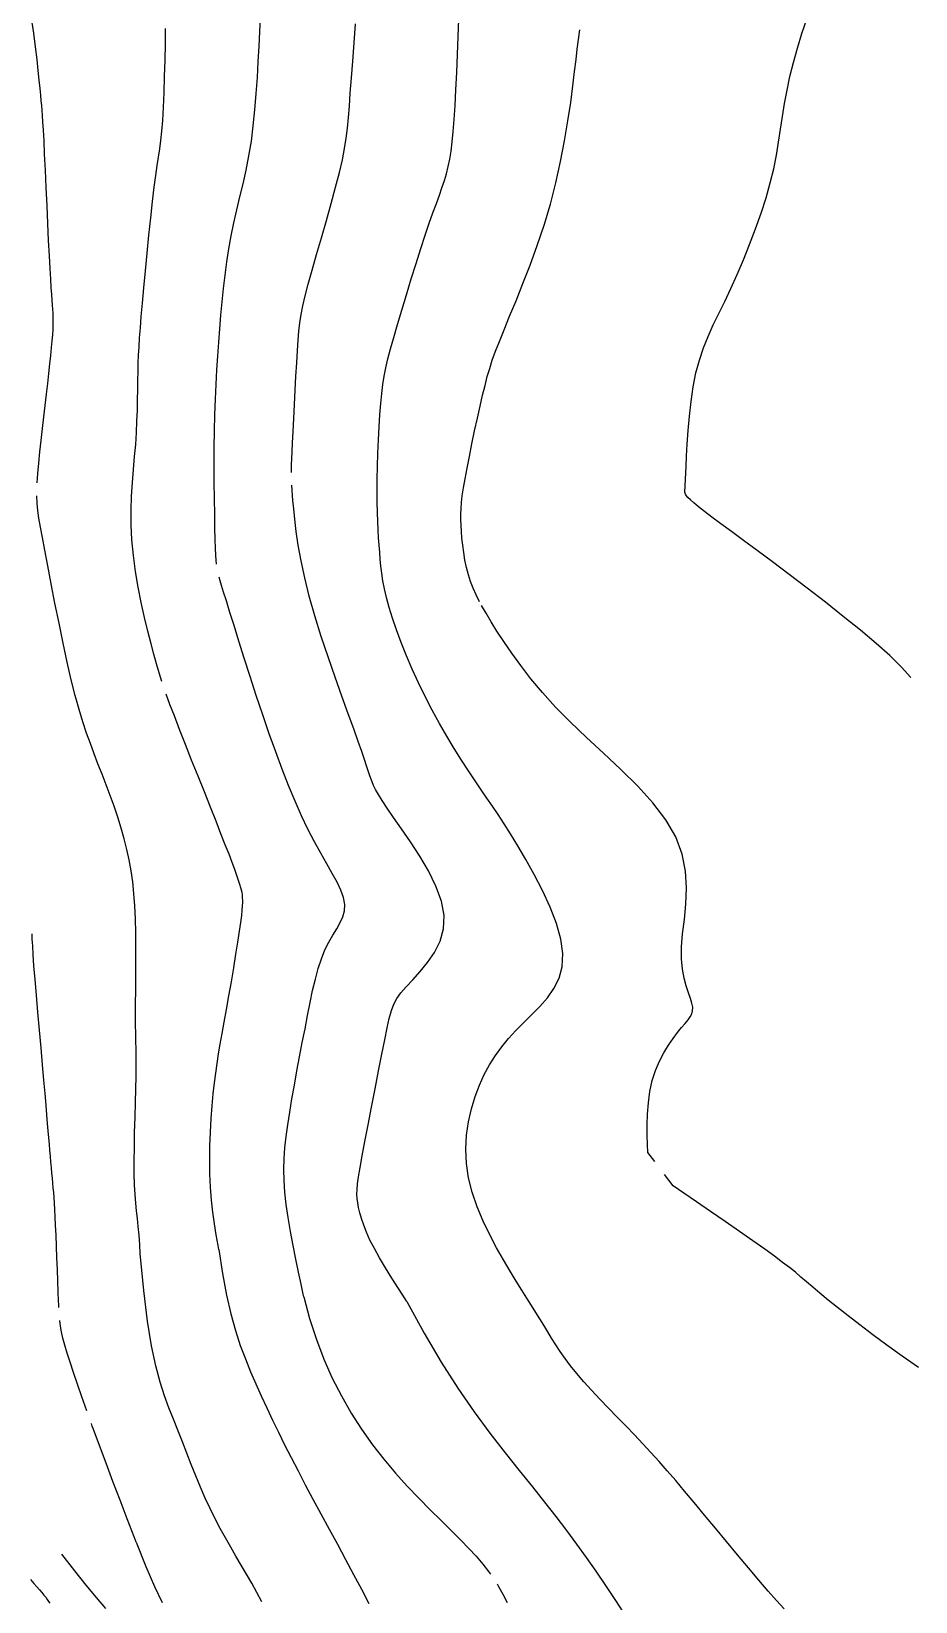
# Model space of a CAD drawing. Header units: millimetres. Extents: x 2235526 to 2245569, y 371981 to 382303.
# Drawn here: x 2243052.9 to 2243173.8, y 379456.8 to 379671.3 of the extents above; entities that cross this region are included whole.
import ezdxf

# ---------------------------------------------------------------- set-up
doc = ezdxf.new("R2010")
doc.units = ezdxf.units.MM
doc.linetypes.add('CONTI', pattern=[0])
for name, color, linetype, transparency in [('153', 10, 'CONTI', 0.7), ('155', 10, 'CONTI', 0.7), ('157', 10, 'CONTI', 0.7), ('159', 10, 'CONTI', 0.7), ('161', 10, 'CONTI', 0.7), ('163', 10, 'CONTI', 0.7), ('165', 10, 'CONTI', 0.7), ('167', 10, 'CONTI', 0.7), ('169', 10, 'CONTI', 0.7), ('171', 10, 'CONTI', 0.7)]:
    doc.layers.add(name, color=color, linetype=linetype, transparency=transparency)

msp = doc.modelspace()

# ---------------------------------------------------------------- linework, layer by layer
at = {"layer": '153'}
msp.add_lwpolyline([(2243052.84, 379459.83), (2243053.3, 379459.32), (2243053.71, 379458.86), (2243054.07, 379458.44), (2243054.39, 379458.06), (2243054.66, 379457.72), (2243054.9, 379457.41), (2243055.1, 379457.13), (2243055.28, 379456.86), (2243055.46, 379456.59)], dxfattribs=at)
at = {"layer": '155'}
msp.add_lwpolyline([(2243057.04, 379463.31), (2243058.82, 379461.05), (2243060.4, 379459.08), (2243061.82, 379457.37), (2243063.07, 379455.9)], dxfattribs=at)
at = {"layer": '157', "elevation": 157}
for points in [[(2243056.7, 379496.99), (2243056.69, 379497.41), (2243056.67, 379497.87), (2243056.62, 379499.16), (2243056.56, 379500.62), (2243056.5, 379502.18), (2243056.44, 379503.79), (2243056.38, 379505.38), (2243056.32, 379506.88), (2243056.26, 379508.24), (2243056.21, 379509.41), (2243056.15, 379510.41), (2243056.1, 379511.26), (2243056.05, 379512.02), (2243056, 379512.7), (2243055.94, 379513.35), (2243055.88, 379513.99), (2243055.82, 379514.67), (2243055.76, 379515.38), (2243055.69, 379516.12), (2243055.62, 379516.88), (2243055.55, 379517.67), (2243055.48, 379518.49), (2243055.41, 379519.33), (2243055.33, 379520.2), (2243055.26, 379521.12), (2243055.17, 379522.15), (2243055.07, 379523.32), (2243054.95, 379524.67), (2243054.81, 379526.24), (2243054.65, 379528.07), (2243054.47, 379530.18), (2243054.26, 379532.49), (2243054.05, 379534.91), (2243053.83, 379537.34), (2243053.63, 379539.67), (2243053.45, 379541.83), (2243053.3, 379543.69), (2243053.19, 379545.23), (2243053.12, 379546.43), (2243053.07, 379547.35), (2243053.04, 379548.07)], [(2243060.51, 379482.9), (2243059.83, 379484.81), (2243059.23, 379486.55), (2243058.69, 379488.13), (2243058.23, 379489.54), (2243057.84, 379490.78), (2243057.52, 379491.86), (2243057.25, 379492.83), (2243057.06, 379493.67), (2243056.92, 379494.45), (2243056.82, 379495.23)], [(2243067.27, 379464.93), (2243066.98, 379465.67), (2243066.03, 379468.15), (2243065.07, 379470.68), (2243064.1, 379473.23), (2243063.15, 379475.74), (2243062.24, 379478.17), (2243061.39, 379480.48), (2243061.27, 379480.81), (2243061.15, 379481.14)]]:
    msp.add_lwpolyline(points, dxfattribs=at)
at = {"layer": '157'}
msp.add_lwpolyline([(2243067.27, 379464.93), (2243068.59, 379461.63), (2243069.77, 379458.91), (2243070.82, 379456.71)], dxfattribs=at)
at = {"layer": '159', "elevation": 159}
for points in [[(2243053.73, 379609.66), (2243053.81, 379610.96), (2243053.94, 379612.38), (2243054.09, 379613.9), (2243054.27, 379615.47), (2243054.45, 379617.08), (2243054.65, 379618.68), (2243054.84, 379620.24), (2243055.02, 379621.79), (2243055.19, 379623.26), (2243055.35, 379624.63), (2243055.48, 379625.91), (2243055.61, 379627.09), (2243055.71, 379628.15), (2243055.79, 379629.09), (2243055.86, 379629.9), (2243055.9, 379630.61), (2243055.93, 379631.23), (2243055.94, 379631.8), (2243055.94, 379632.33), (2243055.92, 379632.85), (2243055.89, 379633.39), (2243055.85, 379633.96), (2243055.8, 379634.61), (2243055.74, 379635.39), (2243055.67, 379636.34), (2243055.59, 379637.51), (2243055.5, 379638.95), (2243055.41, 379640.69), (2243055.3, 379642.77), (2243055.19, 379645.09), (2243055.08, 379647.54), (2243054.97, 379650.01), (2243054.86, 379652.39), (2243054.76, 379654.56), (2243054.67, 379656.42), (2243054.6, 379657.87), (2243054.53, 379658.99), (2243054.48, 379659.86), (2243054.42, 379660.57), (2243054.36, 379661.21), (2243054.3, 379661.86), (2243054.22, 379662.62), (2243054.13, 379663.56), (2243054.03, 379664.69), (2243053.89, 379666.02), (2243053.72, 379667.53), (2243053.52, 379669.22), (2243053.26, 379671.1), (2243052.96, 379673.15)], [(2243067.81, 379504.38), (2243067.75, 379505.56), (2243067.66, 379506.88), (2243067.56, 379508.06), (2243067.45, 379509.15), (2243067.33, 379510.2), (2243067.22, 379511.28), (2243067.13, 379512.44), (2243067.05, 379513.75), (2243067.01, 379515.25), (2243067, 379516.99), (2243067.02, 379518.91), (2243067.06, 379520.93), (2243067.12, 379522.99), (2243067.17, 379525), (2243067.22, 379526.88), (2243067.26, 379528.56), (2243067.27, 379529.99), (2243067.27, 379531.22), (2243067.25, 379532.32), (2243067.23, 379533.37), (2243067.21, 379534.45), (2243067.19, 379535.62), (2243067.18, 379536.97), (2243067.19, 379538.54), (2243067.21, 379540.3), (2243067.22, 379542.21), (2243067.24, 379544.2), (2243067.24, 379546.21), (2243067.22, 379548.21), (2243067.17, 379550.12), (2243067.08, 379551.9), (2243066.96, 379553.58), (2243066.8, 379555.16), (2243066.58, 379556.68), (2243066.32, 379558.15), (2243066.01, 379559.6), (2243065.64, 379561.05), (2243065.22, 379562.51), (2243064.75, 379564), (2243064.24, 379565.48), (2243063.7, 379566.96), (2243063.15, 379568.43), (2243062.6, 379569.87), (2243062.05, 379571.28), (2243061.52, 379572.66), (2243061.01, 379574.04), (2243060.49, 379575.47), (2243059.98, 379577.01), (2243059.47, 379578.7), (2243058.95, 379580.6), (2243058.4, 379582.74), (2243057.85, 379585.16), (2243057.28, 379587.79), (2243056.72, 379590.51), (2243056.17, 379593.24), (2243055.66, 379595.88), (2243055.19, 379598.32), (2243054.78, 379600.47), (2243054.45, 379602.19), (2243054.18, 379603.62), (2243053.97, 379604.84), (2243053.82, 379605.91), (2243053.73, 379606.9), (2243053.69, 379607.9)]]:
    msp.add_lwpolyline(points, dxfattribs=at)
at = {"layer": '159'}
msp.add_lwpolyline([(2243084.44, 379456.8), (2243083.76, 379458.07), (2243083.06, 379459.33), (2243082.35, 379460.57), (2243081.63, 379461.8), (2243080.91, 379463.03), (2243080.19, 379464.27), (2243079.47, 379465.53), (2243078.76, 379466.82), (2243078.06, 379468.15), (2243077.38, 379469.53), (2243076.71, 379470.97), (2243076.06, 379472.46), (2243075.43, 379473.99), (2243074.8, 379475.54), (2243074.19, 379477.11), (2243073.58, 379478.67), (2243072.97, 379480.23), (2243072.36, 379481.77), (2243071.74, 379483.3), (2243071.13, 379484.92), (2243070.53, 379486.79), (2243069.94, 379489.02), (2243069.36, 379491.76), (2243068.82, 379495.15), (2243068.3, 379499.31), (2243067.81, 379504.38)], dxfattribs=at)
at = {"layer": '161', "elevation": 161}
for points in [[(2243070.79, 379582.51), (2243070.41, 379583.71), (2243070.04, 379584.94), (2243069.68, 379586.25), (2243069.3, 379587.69), (2243068.86, 379589.4), (2243068.41, 379591.29), (2243067.96, 379593.32), (2243067.55, 379595.43), (2243067.18, 379597.58), (2243066.88, 379599.75), (2243066.67, 379601.88), (2243066.58, 379603.95), (2243066.57, 379605.94), (2243066.64, 379607.86), (2243066.76, 379609.72), (2243066.91, 379611.51), (2243067.06, 379613.25), (2243067.2, 379614.92), (2243067.31, 379616.54), (2243067.38, 379618.1), (2243067.43, 379619.6), (2243067.46, 379621.04), (2243067.49, 379622.4), (2243067.5, 379623.68), (2243067.53, 379624.89), (2243067.56, 379626.02), (2243067.6, 379627.12), (2243067.66, 379628.25), (2243067.74, 379629.47), (2243067.84, 379630.83), (2243067.97, 379632.39), (2243068.13, 379634.2), (2243068.32, 379636.3), (2243068.54, 379638.62), (2243068.77, 379641.06), (2243069.02, 379643.51), (2243069.27, 379645.9), (2243069.51, 379648.11), (2243069.74, 379650.05), (2243069.96, 379651.66), (2243070.15, 379653.01), (2243070.33, 379654.19), (2243070.49, 379655.3), (2243070.64, 379656.44), (2243070.77, 379657.7), (2243070.89, 379659.19), (2243070.99, 379660.98), (2243071.09, 379663.01), (2243071.16, 379665.18), (2243071.23, 379667.42), (2243071.27, 379669.64), (2243071.29, 379671.75)], [(2243078.55, 379504.94), (2243078.46, 379505.49), (2243078.22, 379506.92), (2243077.98, 379508.42), (2243077.75, 379510.01), (2243077.56, 379511.69), (2243077.42, 379513.44), (2243077.34, 379515.29), (2243077.32, 379517.18), (2243077.35, 379519.09), (2243077.42, 379520.98), (2243077.52, 379522.82), (2243077.65, 379524.57), (2243077.8, 379526.2), (2243077.96, 379527.68), (2243078.14, 379529.04), (2243078.33, 379530.35), (2243078.54, 379531.65), (2243078.77, 379532.99), (2243079.03, 379534.42), (2243079.31, 379535.99), (2243079.62, 379537.73), (2243079.95, 379539.6), (2243080.28, 379541.52), (2243080.6, 379543.43), (2243080.91, 379545.26), (2243081.18, 379546.94), (2243081.4, 379548.41), (2243081.57, 379549.61), (2243081.69, 379550.57), (2243081.77, 379551.31), (2243081.81, 379551.89), (2243081.83, 379552.32), (2243081.83, 379552.66), (2243081.82, 379552.94), (2243081.8, 379553.19), (2243081.78, 379553.43), (2243081.74, 379553.69), (2243081.68, 379554), (2243081.58, 379554.36), (2243081.45, 379554.8), (2243081.27, 379555.35), (2243081.04, 379556.02), (2243080.74, 379556.83), (2243080.38, 379557.79), (2243079.96, 379558.92), (2243079.45, 379560.23), (2243078.86, 379561.73), (2243078.18, 379563.45), (2243077.42, 379565.37), (2243076.59, 379567.45), (2243075.72, 379569.61), (2243074.85, 379571.8), (2243074, 379573.94), (2243073.21, 379575.97), (2243072.49, 379577.82), (2243071.89, 379579.39), (2243071.38, 379580.79)]]:
    msp.add_lwpolyline(points, dxfattribs=at)
at = {"layer": '161'}
msp.add_lwpolyline([(2243078.55, 379504.94), (2243079.07, 379501.63), (2243079.62, 379498.71), (2243080.22, 379496.15), (2243080.85, 379493.87), (2243081.5, 379491.83), (2243082.19, 379489.97), (2243082.89, 379488.23), (2243083.62, 379486.57), (2243084.36, 379484.92), (2243085.11, 379483.28), (2243085.9, 379481.63), (2243086.71, 379479.96), (2243087.56, 379478.25), (2243088.45, 379476.49), (2243089.39, 379474.68), (2243090.39, 379472.79), (2243091.43, 379470.83), (2243092.52, 379468.8), (2243093.64, 379466.73), (2243094.77, 379464.65), (2243095.89, 379462.57), (2243096.99, 379460.51), (2243098.05, 379458.51), (2243099.05, 379456.58)], dxfattribs=at)
at = {"layer": '163', "elevation": 163}
for points in [[(2243078.23, 379598.54), (2243078.19, 379599.09), (2243078.15, 379599.81), (2243078.11, 379600.74), (2243078.08, 379601.91), (2243078.04, 379603.51), (2243078, 379605.4), (2243077.97, 379607.51), (2243077.95, 379609.76), (2243077.94, 379612.1), (2243077.95, 379614.46), (2243077.97, 379616.77), (2243078.02, 379618.98), (2243078.1, 379621.09), (2243078.19, 379623.12), (2243078.29, 379625.09), (2243078.41, 379627), (2243078.55, 379628.88), (2243078.69, 379630.73), (2243078.85, 379632.58), (2243079.02, 379634.41), (2243079.2, 379636.24), (2243079.42, 379638.06), (2243079.66, 379639.87), (2243079.94, 379641.66), (2243080.27, 379643.43), (2243080.64, 379645.19), (2243081.04, 379646.95), (2243081.46, 379648.73), (2243081.89, 379650.54), (2243082.3, 379652.4), (2243082.67, 379654.34), (2243083.01, 379656.36), (2243083.28, 379658.47), (2243083.5, 379660.65), (2243083.68, 379662.86), (2243083.83, 379665.07), (2243083.95, 379667.24), (2243084.06, 379669.34), (2243084.16, 379671.31), (2243084.26, 379673.16)], [(2243090.18, 379498.46), (2243090.11, 379498.83), (2243089.82, 379500.21), (2243089.47, 379501.81), (2243089.1, 379503.59), (2243088.72, 379505.46), (2243088.35, 379507.38), (2243088.03, 379509.28), (2243087.77, 379511.1), (2243087.59, 379512.78), (2243087.48, 379514.36), (2243087.45, 379515.86), (2243087.5, 379517.34), (2243087.6, 379518.82), (2243087.76, 379520.35), (2243087.98, 379521.96), (2243088.25, 379523.68), (2243088.55, 379525.5), (2243088.89, 379527.39), (2243089.25, 379529.32), (2243089.61, 379531.26), (2243089.98, 379533.2), (2243090.35, 379535.09), (2243090.7, 379536.91), (2243091.04, 379538.66), (2243091.39, 379540.32), (2243091.76, 379541.87), (2243092.16, 379543.32), (2243092.59, 379544.66), (2243093.07, 379545.86), (2243093.61, 379546.93), (2243094.16, 379547.88), (2243094.69, 379548.76), (2243095.16, 379549.59), (2243095.53, 379550.4), (2243095.76, 379551.22), (2243095.8, 379552.08), (2243095.62, 379553), (2243095.26, 379554.01), (2243094.73, 379555.11), (2243094.07, 379556.31), (2243093.31, 379557.63), (2243092.49, 379559.07), (2243091.63, 379560.64), (2243090.75, 379562.35), (2243089.88, 379564.2), (2243089, 379566.19), (2243088.11, 379568.31), (2243087.23, 379570.55), (2243086.34, 379572.92), (2243085.45, 379575.4), (2243084.56, 379577.98), (2243083.68, 379580.61), (2243082.84, 379583.21), (2243082.04, 379585.71), (2243081.31, 379588.06), (2243080.65, 379590.17), (2243080.09, 379591.98), (2243079.6, 379593.55), (2243079.22, 379594.75), (2243078.94, 379595.64), (2243078.74, 379596.3), (2243078.59, 379596.78)]]:
    msp.add_lwpolyline(points, dxfattribs=at)
at = {"layer": '163'}
for points in [[(2243090.18, 379498.46), (2243090.98, 379495.49), (2243091.9, 379492.65), (2243092.93, 379489.95), (2243094.08, 379487.37), (2243095.32, 379484.92), (2243096.65, 379482.58), (2243098.06, 379480.37), (2243099.55, 379478.26), (2243101.11, 379476.27), (2243102.7, 379474.39), (2243104.31, 379472.61), (2243105.9, 379470.94), (2243107.46, 379469.37), (2243108.94, 379467.9), (2243110.34, 379466.54), (2243111.61, 379465.27), (2243112.75, 379464.1), (2243113.75, 379463.01), (2243114.64, 379461.96), (2243115.44, 379460.94), (2243115.71, 379460.55)], [(2243116.59, 379459.24), (2243116.8, 379458.9), (2243117.4, 379457.83), (2243117.97, 379456.69)]]:
    msp.add_lwpolyline(points, dxfattribs=at)
at = {"layer": '165', "elevation": 165}
for points in [[(2243088.49, 379611.1), (2243088.5, 379611.56), (2243088.52, 379612.17), (2243088.54, 379612.94), (2243088.58, 379613.92), (2243088.63, 379615.12), (2243088.71, 379616.67), (2243088.8, 379618.45), (2243088.9, 379620.36), (2243089, 379622.32), (2243089.11, 379624.26), (2243089.22, 379626.09), (2243089.32, 379627.74), (2243089.41, 379629.15), (2243089.51, 379630.39), (2243089.64, 379631.52), (2243089.82, 379632.65), (2243090.05, 379633.85), (2243090.37, 379635.21), (2243090.79, 379636.81), (2243091.32, 379638.71), (2243091.93, 379640.86), (2243092.59, 379643.16), (2243093.27, 379645.51), (2243093.93, 379647.85), (2243094.53, 379650.06), (2243095.05, 379652.07), (2243095.45, 379653.82), (2243095.75, 379655.35), (2243095.98, 379656.77), (2243096.15, 379658.15), (2243096.28, 379659.57), (2243096.41, 379661.14), (2243096.54, 379662.92), (2243096.7, 379664.99), (2243096.87, 379667.3), (2243097.06, 379669.78), (2243097.23, 379672.38)], [(2243104.26, 379497.84), (2243104.04, 379498.18), (2243103.13, 379499.61), (2243102.22, 379501.03), (2243101.35, 379502.43), (2243100.54, 379503.78), (2243099.83, 379505.05), (2243099.23, 379506.22), (2243098.75, 379507.29), (2243098.37, 379508.27), (2243098.07, 379509.15), (2243097.84, 379509.95), (2243097.68, 379510.67), (2243097.56, 379511.31), (2243097.48, 379511.89), (2243097.44, 379512.47), (2243097.46, 379513.11), (2243097.53, 379513.89), (2243097.67, 379514.87), (2243097.87, 379516.13), (2243098.16, 379517.72), (2243098.53, 379519.69), (2243098.96, 379521.95), (2243099.44, 379524.38), (2243099.92, 379526.88), (2243100.4, 379529.32), (2243100.85, 379531.6), (2243101.25, 379533.59), (2243101.57, 379535.21), (2243101.86, 379536.51), (2243102.15, 379537.56), (2243102.48, 379538.44), (2243102.9, 379539.23), (2243103.45, 379540), (2243104.17, 379540.83), (2243105.07, 379541.79), (2243106.09, 379542.89), (2243107.11, 379544.13), (2243108.05, 379545.52), (2243108.8, 379547.05), (2243109.27, 379548.72), (2243109.36, 379550.55), (2243108.99, 379552.52), (2243108.25, 379554.57), (2243107.23, 379556.65), (2243106.04, 379558.69), (2243104.78, 379560.63), (2243103.54, 379562.41), (2243102.45, 379563.96), (2243101.56, 379565.24), (2243100.88, 379566.27), (2243100.37, 379567.1), (2243099.99, 379567.78), (2243099.72, 379568.34), (2243099.52, 379568.83), (2243099.35, 379569.29), (2243099.18, 379569.78), (2243099, 379570.34), (2243098.77, 379571.02), (2243098.48, 379571.88), (2243098.1, 379572.97), (2243097.62, 379574.35), (2243097, 379576.06), (2243096.25, 379578.13), (2243095.38, 379580.52), (2243094.45, 379583.13), (2243093.5, 379585.88), (2243092.56, 379588.69), (2243091.69, 379591.49), (2243090.93, 379594.18), (2243090.3, 379596.7), (2243089.81, 379599.03), (2243089.43, 379601.14), (2243089.15, 379603.04), (2243088.94, 379604.7), (2243088.8, 379606.11), (2243088.69, 379607.27), (2243088.55, 379609.34)]]:
    msp.add_lwpolyline(points, dxfattribs=at)
at = {"layer": '165'}
msp.add_lwpolyline([(2243104.26, 379497.84), (2243106.62, 379493.48), (2243108.96, 379489.54), (2243111.25, 379485.97), (2243113.48, 379482.74), (2243115.63, 379479.82), (2243117.69, 379477.16), (2243119.63, 379474.73), (2243121.44, 379472.49), (2243123.1, 379470.41), (2243124.64, 379468.43), (2243126.09, 379466.54), (2243127.46, 379464.69), (2243128.79, 379462.84), (2243130.1, 379460.96), (2243131.42, 379459.02), (2243132.77, 379456.96), (2243134.19, 379454.78)], dxfattribs=at)
at = {"layer": '167', "elevation": 167}
msp.add_lwpolyline([(2243155.85, 379455.85), (2243154.81, 379456.97), (2243153.66, 379458.27), (2243152.36, 379459.77), (2243150.96, 379461.43), (2243149.48, 379463.2), (2243147.96, 379465.03), (2243146.44, 379466.86), (2243144.96, 379468.65), (2243143.55, 379470.35), (2243142.24, 379471.91), (2243141.02, 379473.35), (2243139.86, 379474.69), (2243138.74, 379475.96), (2243137.64, 379477.19), (2243136.53, 379478.39), (2243135.4, 379479.59), (2243134.23, 379480.81), (2243133.03, 379482.04), (2243131.83, 379483.27), (2243130.65, 379484.49), (2243129.52, 379485.69), (2243128.46, 379486.85), (2243127.49, 379487.97), (2243126.64, 379489.03), (2243125.89, 379490.03), (2243125.22, 379490.99), (2243124.61, 379491.92), (2243124.05, 379492.82), (2243123.52, 379493.7), (2243122.99, 379494.57), (2243122.46, 379495.44), (2243121.9, 379496.33), (2243121.31, 379497.27), (2243120.67, 379498.28), (2243119.99, 379499.38), (2243119.23, 379500.61), (2243118.4, 379501.97), (2243117.49, 379503.5), (2243116.54, 379505.17), (2243115.59, 379506.95), (2243114.69, 379508.82), (2243113.88, 379510.76), (2243113.2, 379512.74), (2243112.71, 379514.73), (2243112.42, 379516.7), (2243112.34, 379518.65), (2243112.44, 379520.55), (2243112.7, 379522.39), (2243113.09, 379524.15), (2243113.6, 379525.82), (2243114.19, 379527.39), (2243114.85, 379528.83), (2243115.58, 379530.18), (2243116.38, 379531.43), (2243117.24, 379532.61), (2243118.16, 379533.74), (2243119.16, 379534.84), (2243120.21, 379535.92), (2243121.32, 379537), (2243122.43, 379538.12), (2243123.47, 379539.3), (2243124.37, 379540.58), (2243125.07, 379541.99), (2243125.5, 379543.57), (2243125.6, 379545.35), (2243125.32, 379547.34), (2243124.71, 379549.48), (2243123.85, 379551.72), (2243122.82, 379553.97), (2243121.69, 379556.16), (2243120.54, 379558.22), (2243119.44, 379560.08), (2243118.45, 379561.7), (2243117.56, 379563.09), (2243116.74, 379564.34), (2243115.97, 379565.49), (2243115.2, 379566.61), (2243114.42, 379567.75), (2243113.59, 379568.97), (2243112.69, 379570.32), (2243111.74, 379571.8), (2243110.74, 379573.38), (2243109.73, 379575.06), (2243108.71, 379576.81), (2243107.71, 379578.62), (2243106.75, 379580.47), (2243105.84, 379582.34), (2243104.99, 379584.22), (2243104.21, 379586.06), (2243103.49, 379587.85), (2243102.86, 379589.57), (2243102.31, 379591.18), (2243101.86, 379592.66), (2243101.49, 379594), (2243101.21, 379595.2), (2243101, 379596.3), (2243100.84, 379597.33), (2243100.73, 379598.3), (2243100.64, 379599.24), (2243100.56, 379600.19), (2243100.48, 379601.15), (2243100.41, 379602.16), (2243100.34, 379603.24), (2243100.28, 379604.39), (2243100.24, 379605.64), (2243100.21, 379607.01), (2243100.2, 379608.52), (2243100.22, 379610.17), (2243100.26, 379611.92), (2243100.31, 379613.74), (2243100.39, 379615.55), (2243100.48, 379617.32), (2243100.59, 379619), (2243100.71, 379620.52), (2243100.84, 379621.87), (2243100.99, 379623.09), (2243101.18, 379624.24), (2243101.41, 379625.39), (2243101.69, 379626.61), (2243102.04, 379627.96), (2243102.47, 379629.51), (2243102.99, 379631.3), (2243103.57, 379633.28), (2243104.2, 379635.38), (2243104.85, 379637.53), (2243105.52, 379639.65), (2243106.16, 379641.67), (2243106.78, 379643.53), (2243107.34, 379645.16), (2243107.84, 379646.58), (2243108.3, 379647.84), (2243108.71, 379648.96), (2243109.07, 379649.99), (2243109.4, 379650.96), (2243109.68, 379651.91), (2243109.92, 379652.87), (2243110.13, 379653.89), (2243110.32, 379655), (2243110.48, 379656.25), (2243110.62, 379657.67), (2243110.75, 379659.31), (2243110.86, 379661.21), (2243110.97, 379663.37), (2243111.08, 379665.74), (2243111.18, 379668.19), (2243111.27, 379670.64), (2243111.35, 379672.97)], dxfattribs=at)
at = {"layer": '169', "elevation": 169}
for points in [[(2243114.22, 379593.42), (2243113.75, 379594.37), (2243113.34, 379595.29), (2243112.99, 379596.2), (2243112.7, 379597.1), (2243112.43, 379598.11), (2243112.21, 379599.13), (2243112.04, 379600.14), (2243111.9, 379601.14), (2243111.8, 379602.1), (2243111.73, 379603.01), (2243111.68, 379603.87), (2243111.65, 379604.66), (2243111.65, 379605.41), (2243111.67, 379606.18), (2243111.74, 379607), (2243111.85, 379607.92), (2243112, 379608.98), (2243112.22, 379610.22), (2243112.49, 379611.67), (2243112.81, 379613.29), (2243113.16, 379615.01), (2243113.53, 379616.77), (2243113.91, 379618.5), (2243114.29, 379620.16), (2243114.63, 379621.67), (2243114.95, 379622.99), (2243115.26, 379624.18), (2243115.59, 379625.3), (2243115.95, 379626.43), (2243116.38, 379627.64), (2243116.91, 379628.99), (2243117.55, 379630.57), (2243118.32, 379632.43), (2243119.2, 379634.55), (2243120.14, 379636.89), (2243121.12, 379639.41), (2243122.1, 379642.09), (2243123.03, 379644.88), (2243123.89, 379647.76), (2243124.63, 379650.67), (2243125.28, 379653.58), (2243125.82, 379656.41), (2243126.28, 379659.11), (2243126.66, 379661.63), (2243126.96, 379663.9), (2243127.2, 379665.87), (2243127.39, 379667.5), (2243127.56, 379668.92), (2243127.72, 379670.23), (2243127.93, 379671.58)], [(2243138.17, 379516.95), (2243137.23, 379518.2), (2243137.17, 379519.26), (2243137.12, 379520.53), (2243137.12, 379521.94), (2243137.16, 379523.44), (2243137.29, 379524.98), (2243137.5, 379526.52), (2243137.81, 379528), (2243138.25, 379529.38), (2243138.78, 379530.65), (2243139.38, 379531.8), (2243140.01, 379532.84), (2243140.65, 379533.77), (2243141.27, 379534.57), (2243141.83, 379535.26), (2243142.31, 379535.82), (2243142.71, 379536.3), (2243143.01, 379536.73), (2243143.22, 379537.14), (2243143.33, 379537.55), (2243143.34, 379538.02), (2243143.24, 379538.57), (2243143.03, 379539.22), (2243142.76, 379540.01), (2243142.46, 379540.93), (2243142.17, 379542.01), (2243141.94, 379543.25), (2243141.8, 379544.66), (2243141.8, 379546.26), (2243141.96, 379548.06), (2243142.2, 379550.02), (2243142.41, 379552.12), (2243142.5, 379554.33), (2243142.37, 379556.62), (2243141.92, 379558.95), (2243141.04, 379561.3), (2243139.68, 379563.64), (2243137.9, 379565.96), (2243135.82, 379568.25), (2243133.53, 379570.51), (2243131.16, 379572.72), (2243128.81, 379574.89), (2243126.59, 379577), (2243124.59, 379579.04), (2243122.81, 379581.02), (2243121.23, 379582.91), (2243119.83, 379584.71), (2243118.61, 379586.4), (2243117.53, 379587.98), (2243116.58, 379589.43), (2243115.79, 379590.69), (2243115.09, 379591.86), (2243114.48, 379592.93)], [(2243174.21, 379488.82), (2243171.99, 379490.37), (2243169.88, 379491.87), (2243167.94, 379493.29), (2243166.18, 379494.62), (2243164.58, 379495.86), (2243163.14, 379497), (2243161.86, 379498.03), (2243160.74, 379498.97), (2243159.76, 379499.79), (2243158.91, 379500.52), (2243158.13, 379501.17), (2243157.37, 379501.81), (2243156.56, 379502.46), (2243155.63, 379503.17), (2243154.53, 379504), (2243153.18, 379504.97), (2243151.55, 379506.12), (2243149.72, 379507.4), (2243147.76, 379508.75), (2243145.78, 379510.11), (2243143.87, 379511.42), (2243142.13, 379512.61), (2243140.65, 379513.63), (2243139.48, 379515.19)]]:
    msp.add_lwpolyline(points, dxfattribs=at)
at = {"layer": '171', "elevation": 171}
msp.add_lwpolyline([(2243173.17, 379583.1), (2243171.9, 379584.51), (2243170.27, 379586.09), (2243168.42, 379587.73), (2243166.27, 379589.53), (2243163.93, 379591.42), (2243161.47, 379593.36), (2243158.97, 379595.29), (2243156.53, 379597.15), (2243154.23, 379598.88), (2243152.14, 379600.43), (2243150.28, 379601.81), (2243148.63, 379603.03), (2243147.2, 379604.09), (2243145.97, 379605), (2243144.95, 379605.77), (2243144.12, 379606.4), (2243143.49, 379606.92), (2243143.02, 379607.34), (2243142.69, 379607.66), (2243142.48, 379607.92), (2243142.36, 379608.11), (2243142.3, 379608.27), (2243142.27, 379608.41), (2243142.43, 379611.91), (2243142.5, 379613.31), (2243142.59, 379614.97), (2243142.71, 379616.82), (2243142.88, 379618.78), (2243143.11, 379620.79), (2243143.41, 379622.78), (2243143.79, 379624.68), (2243144.26, 379626.45), (2243144.82, 379628.1), (2243145.46, 379629.68), (2243146.16, 379631.24), (2243146.91, 379632.82), (2243147.71, 379634.47), (2243148.55, 379636.23), (2243149.41, 379638.13), (2243150.27, 379640.14), (2243151.12, 379642.24), (2243151.94, 379644.38), (2243152.69, 379646.52), (2243153.37, 379648.63), (2243153.94, 379650.66), (2243154.41, 379652.59), (2243154.78, 379654.44), (2243155.09, 379656.23), (2243155.36, 379657.98), (2243155.63, 379659.73), (2243155.91, 379661.5), (2243156.24, 379663.31), (2243156.64, 379665.18), (2243157.11, 379667.1), (2243157.66, 379669.07), (2243158.26, 379671.05), (2243158.93, 379673.04)], dxfattribs=at)

doc.saveas('drawing.dxf')
